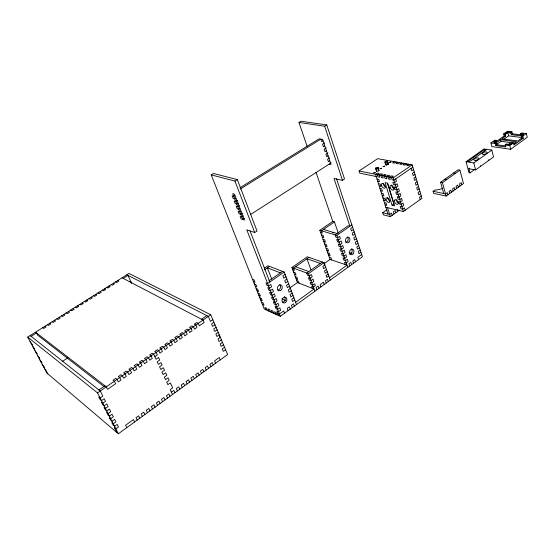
<?xml version="1.0" encoding="UTF-8"?>
<svg xmlns="http://www.w3.org/2000/svg" width="555" height="555" viewBox="0 0 555 555"><rect width="100%" height="100%" fill="white"/><g stroke="black" fill="none" stroke-linecap="round" stroke-linejoin="round"><path stroke-width="0.83" d="M523.414 134.92L523.219 134.102M523.434 134.858L523.303 134.185M494.436 142.496C493.95 143.599 494.567 140.124 496.094 140.72L496.004 140.353L494.096 142.149L496.635 143.072L497.051 144.779L506.063 146.027M387.869 164.544L388.216 163.711M494.207 142.26L494.186 141.754M523.185 135.205L522.949 133.963L520.812 133.672L521.124 135.885L511.252 134.65L510.94 132.458L511.904 131.771L512.397 133.831L511.252 134.65M378.184 167.881L377.567 168.401A1.422 0.569 -17.2 0 1 375.901 168.748L375.679 168.685A1.422 0.569 -17.2 0 1 375.652 168.103L375.86 167.929A1.422 0.569 -17.2 0 1 377.795 167.416L378.017 167.478A1.422 0.569 -17.2 0 1 378.184 167.881L378.954 170.371L378.614 170.725M388.382 163.961L387.258 161.158A1.422 0.562 -16.9 0 0 385.316 161.623L386.016 164.946A1.422 0.562 -16.9 0 1 385.704 164.453L386.065 164.113M385.094 161.796L384.948 161.977A1.422 0.562 -16.9 0 0 385.26 162.462L385.538 162.49A1.422 0.562 -16.9 0 0 387.203 161.998L387.591 161.339M494.318 141.594L494.325 142.052M523.136 134.796L521.402 136.301L521.804 138.022L517.725 140.97L501.755 138.875L505.598 136.142L505.196 134.449L507.825 132.583L510.843 132.95M378.656 170.704L378.337 170.891A1.422 0.569 -17.1 0 1 376.678 171.238L376.457 171.176A1.422 0.569 -17.1 0 1 376.422 170.593L376.637 170.42M171.37 392.149L173.84 390.366L174.936 392.732M295.621 302.315L314.04 288.995L297.48 282.537L291.902 267.545L307.303 256.812L324.065 262.612L330.253 280.115M329.455 277.854L347.007 265.158L330.038 259.421L319.84 230.276L332.778 221.431L334.457 221.903L338.307 233.211M361.7 254.53L357.899 257.277L358.648 259.525M526.39 133.533L522.81 136.121L523.296 138.216L513.937 144.987L513.437 142.878L509.774 145.521L505.196 144.89L505.702 146.992L495.879 145.618L495.365 143.537L490.932 142.926L491.848 146.603L510.676 149.274L527.25 137.251L526.39 133.533L521.79 132.971L520.812 133.672M118.347 433.774L227.647 354.513L210.727 314.747L128.975 273.449L27.75 337.093L46.842 372.988L118.347 433.774L97.541 392.898L27.75 337.093M280.337 316.322L246.788 229.839L254.717 232.503L257.062 231.109L237.339 179.598L213.564 173.486L211.226 174.874L264.236 309.031L280.337 316.322L362.45 256.771L336.531 178.772M442.737 188.367A11.447 4.905 -15.2 0 1 434.752 190.108L433.094 191.295L433.705 193.431L446.164 196.061L463.494 183.49L459.922 170.163L458.069 169.837L440.58 182.276L443.723 193.508M505.196 144.89L506.195 144.175L509.719 144.147L512.182 142.711L511.134 143.905M512.043 143.058L510.787 143.96L511.044 143.53M521.402 136.301L523.025 134.893M225.607 349.719L223.304 351.377L222.25 348.915L224.56 347.257M294.754 300.019L292.665 301.531L291.791 299.228L293.893 297.723M360.958 252.282L359.057 253.656L358.301 251.401L360.209 250.034M469.995 172.869L468.913 168.755L475.621 169.913L493.562 156.975L491.841 150.086L484.05 148.948L466.075 161.699L468.982 172.688L469.995 172.869L474.796 169.407M328.782 275.96L326.791 277.396L326.118 275.502L328.116 274.066M513.826 143.794L516.573 141.809L500.61 139.694L496.739 142.448L496.094 140.72M520.722 134.171L522.97 134.317M326.5 269.501L324.495 270.937L325.306 273.22L327.304 271.784M468.913 168.755L469.613 168.248M223.505 344.787L221.195 346.445L220.134 343.968L222.458 342.31M293.019 295.413L290.917 296.918L290.043 294.601L292.152 293.096M359.46 247.78L357.552 249.146L356.796 246.885L358.71 245.518M385.829 207.251L403.416 211.524L421.946 198.308L412.192 164.884L377.698 158.668L359.078 170.961L359.779 173.16L376.248 176.532M495.879 145.618L497.051 144.779M325.688 267.212L323.683 268.641L322.864 266.344L324.876 264.908M466.075 161.699L473.81 162.969L491.841 150.086M290.397 288.454L288.288 289.953L289.169 292.284L291.278 290.778M357.198 240.974L355.283 242.341L356.039 244.616L357.954 243.25M421.259 195.943L419.524 197.178L420.211 199.543M495.365 143.537L496.357 142.829L494.554 142.545M221.396 339.833L219.079 341.485L218.011 338.994L220.342 337.343L219.294 336.781M440.58 182.276L442.418 182.637L459.922 170.163M496.406 144.571L500.998 141.296L515.276 143.211M503.44 139.555L508.616 135.864L521.839 137.543M322.351 262.015L306.769 273.046L307.609 275.356L309.308 275.988L311.355 274.531L312.194 276.834L310.148 278.298L308.455 277.66L309.295 279.956L310.987 280.601L313.027 279.137L313.859 281.434L311.82 282.897L310.127 282.252L310.96 284.542L312.659 285.194L314.692 283.723L315.379 285.631L313.353 287.095L311.653 286.442L312.347 288.336M490.932 142.926L494.803 140.186L496.004 140.353M495.99 141.768L504.169 135.961L503.676 133.901L507.45 131.23L511.904 131.771M289.523 286.123L287.407 287.622L286.519 285.284L288.642 283.785M356.442 238.699L354.52 240.058L353.757 237.776L355.686 236.416M420.565 193.577L418.831 194.812L418.13 192.439L419.871 191.204M503.676 133.901L504.883 134.053L507.693 132.062L510.94 132.458M291.902 267.545L308.462 273.671L324.065 262.612M504.883 134.053L504.974 134.421L507.783 132.43L511.023 132.825M496.316 140.748L494.706 141.698M484.39 149.586L467.803 161.359L469.641 161.665L486.236 149.857L484.39 149.586L484.772 151.106M289.786 287.996L297.48 282.537M323.794 263.854L330.038 259.421M386.932 209.762L382.728 212.718L383.401 214.861L390.332 216.623L399.524 210.095M218.212 332.341L215.874 333.992L216.943 336.497L219.28 334.845M217.144 329.83L214.799 331.481L213.724 328.962L216.075 327.318M287.761 281.44L285.631 282.939L284.743 280.587L286.873 279.096M354.923 234.127L352.994 235.486L352.231 233.19L354.159 231.83M419.178 188.832L417.436 190.06L416.736 187.673L418.484 186.445M392.059 205.225L394.598 205.822L387.647 183.185L385.108 182.664L392.059 205.225L393.835 203.983L387.404 183.046M285.097 274.378L282.96 275.87L283.855 278.235L285.985 276.737M352.633 227.224L350.691 228.577L351.461 230.887L353.396 229.534M215 324.793L212.648 326.437L211.566 323.905L213.925 322.261M417.79 184.059L416.035 185.28L415.334 182.886L417.089 181.658M416.389 179.258L414.634 180.479L413.926 178.072L415.688 176.851M296.488 304.605L284.209 272.012L267.628 283.556L265.984 282.883L266.906 285.256L268.551 285.936L270.729 284.41L271.645 286.782L269.466 288.309L267.822 287.622L268.745 289.988L270.389 290.674L272.56 289.148L273.469 291.507L271.305 293.033L269.661 292.339L270.569 294.691L272.214 295.392L274.378 293.859L275.287 296.21L273.129 297.744L271.485 297.036L272.394 299.374L274.038 300.082L276.189 298.548L277.098 300.886L274.94 302.42L273.296 301.705L274.205 304.029L275.849 304.75L277.993 303.217L278.894 305.541L276.751 307.075L275.107 306.353L276.001 308.663L277.653 309.399L279.789 307.858L280.684 310.169L278.548 311.709L276.903 310.973L278.686 315.573M319.84 230.276L336.823 235.382L351.863 224.914M308.941 257.381L293.526 268.141L294.365 270.41L292.749 269.806M212.843 319.722L210.484 321.366L208.354 316.385L126.831 274.794M268.842 280.892L282.537 271.374M414.98 174.436L413.218 175.657L412.511 173.236L414.273 172.022M154.796 356.636L157.343 354.874L156.191 352.397L154.734 351.481L157.266 349.733L158.73 350.649L159.875 353.119L162.4 351.37L161.262 348.901L159.791 347.992L162.31 346.258L163.78 347.159L164.918 349.622L167.423 347.888L166.299 345.418L164.821 344.523L167.319 342.803L168.803 343.691L169.927 346.153L172.418 344.426L171.301 341.963L169.816 341.082L172.3 339.369L173.791 340.25L174.901 342.706L177.378 340.992L176.275 338.529L174.776 337.662L177.246 335.962L178.745 336.823L179.848 339.278L182.311 337.579L181.214 335.123L179.709 334.263L182.165 332.57L183.67 333.423L184.76 335.879L187.208 334.186L186.119 331.73L184.607 330.884L187.049 329.205L188.561 330.045L189.644 332.494L192.072 330.815L190.996 328.366L189.477 327.533L191.898 325.861L193.424 326.687L194.5 329.136L196.907 327.464L195.846 325.022L194.312 324.196L196.72 322.538L198.253 323.357L199.314 325.799L204.108 322.483L203.054 320.041L122.051 277.805M98.929 389.943L104.957 385.787M201.514 319.236L206.8 315.587M97.541 392.898L210.727 314.747M413.565 169.594L411.796 170.808L411.088 168.38M264.367 268.225L267.912 265.796L284.209 272.012M412.858 167.166L393.89 180.146L392.087 179.778L391.393 177.482L393.211 176.24L391.421 175.88L389.596 177.121L390.297 179.411L388.514 179.043L387.813 176.761L389.631 175.526L387.855 175.172L386.037 176.4L386.738 178.682L384.969 178.315L384.268 176.046L386.079 174.818L384.317 174.464L382.506 175.685L383.207 177.961L381.458 177.6L380.758 175.338L382.568 174.117L380.82 173.764L379.01 174.985L379.71 177.239L377.983 176.906L377.275 174.631L379.086 173.417L377.351 173.077L375.548 174.284L387.938 214.029M264.548 269.799L269.508 266.4M334.457 221.903L321.498 230.776L322.295 233.058L320.637 232.552M410.374 164.557L408.598 165.765L406.787 165.432L408.556 164.231M359.078 170.961L393.197 177.843L412.192 164.884M406.753 163.905L404.983 165.106L403.187 164.78L404.963 163.579M403.173 163.26L401.404 164.453L399.628 164.127L401.39 162.941M399.621 162.622L397.859 163.808L396.097 163.489L397.859 162.303M396.103 161.984L394.341 163.17L392.6 162.851L394.362 161.671M345.272 264.569L344.502 262.321L346.237 262.897L348.172 261.502L347.402 259.24L345.46 260.635L343.725 260.059L342.948 257.798L344.683 258.366L346.632 256.972L345.855 254.703L343.906 256.098L342.171 255.529L341.394 253.253L343.129 253.815L345.078 252.428L344.301 250.138L342.345 251.533L340.61 250.971L339.826 248.689L341.568 249.244L343.524 247.856L342.74 245.56L340.777 246.947L339.043 246.399L338.259 244.103L339.993 244.644L341.956 243.256L341.172 240.953L339.202 242.334L337.468 241.8L336.677 239.489L338.411 240.024L340.388 238.643L339.598 236.326L337.62 237.706L335.886 237.179L335.088 234.862L348.165 225.774L349.921 226.267L333.978 178.474L342.49 180.34L344.516 179.008L326.77 124.937L301.039 121.226L298.972 122.461L307.075 146.18M62.195 361.555L67.96 357.774M244.498 218.379L242.771 219.489L232.753 193.66L234.39 194.118L244.415 220.016L241.141 218.961L240.149 216.415L241.786 216.936L243.506 215.833M250.874 214.299L331.231 162.816M329.725 160.783L328.366 161.651L327.54 159.174L329.587 157.87M242.521 213.273L240.787 214.376L239.156 213.862L238.164 211.302L239.795 211.809L240.953 211.073M328.081 155.823L326.715 156.69L325.882 154.2L327.936 152.903M239.954 208.507L238.796 209.235L237.165 208.736L236.166 206.169L237.797 206.654L239.538 205.558M31.142 336.344L36.512 332.965L37.664 335.158L104.173 386.71M123.189 278.402L127.983 275.384L131.695 283.445M326.423 150.842L325.05 151.702L324.217 149.205L326.278 147.914M238.539 202.977L236.791 204.074L235.16 203.588L234.161 201L235.785 201.479L237.533 200.383M324.758 145.833L323.378 146.693L322.538 144.182L324.606 142.892M235.944 198.149L234.779 198.877L233.149 198.406L232.143 195.804L233.766 196.269L234.938 195.547M323.079 140.804L321.699 141.664L320.859 139.132L240.232 189.033M240.051 187.68L319.104 138.84L322.622 139.43L330.953 164.474L329.191 164.12M211.226 174.874L234.952 181.062L237.339 179.598M298.972 122.461L324.661 126.228L326.77 124.937M511.016 143.988L510.829 143.669M509.566 144.189L509.656 144.564L510.316 144.342M509.962 144.071L510.114 144.418M509.088 144.3L509.178 144.675M508.769 144.349L508.859 144.723M385.912 164.932L386.294 164.974A1.422 0.562 -16.9 0 0 387.952 164.481L387.203 161.998M520.902 134.039L522.886 134.296L522.706 133.908M512.397 133.831L521.45 134.955M521.547 135.961L522.81 136.121M521.804 138.022L523.296 138.216M504.169 135.961L505.598 136.142M508.012 144.626L506.195 144.175M453.74 172.917L455.586 173.25M444.999 179.133L446.837 179.487M377.046 179.085L378.774 179.445L379.467 181.686L377.74 181.325M433.094 191.295L445.554 193.889L447.316 192.62L447.92 194.784M378.489 183.705L380.21 184.08L380.952 186.459L379.231 186.091M379.967 188.464L381.694 188.839L382.43 191.218L380.709 190.83M381.445 193.196L383.172 193.584L383.9 195.943L382.18 195.554M382.915 197.906L384.636 198.301L385.364 200.653L383.644 200.251M398.83 203.179L397.061 201.93L396.103 199.529M384.372 202.589L386.093 202.998L386.821 205.336L385.101 204.92M382.728 212.718L389.659 214.459L391.511 213.148L392.184 215.312M378.274 169.885A1.422 0.569 -17.1 0 1 378.565 169.906L378.787 169.969A1.422 0.569 -17.1 0 1 378.954 170.371M323.461 229.437L337.065 233.488M321.428 234.821L323.093 235.327L323.884 237.596L322.219 237.082M323.01 239.344L324.668 239.857L325.459 242.119L323.801 241.591M324.585 243.839L326.243 244.367L327.027 246.614L325.369 246.08M349.192 252.511L351.606 253.288M326.153 248.314L327.811 248.855L328.595 251.089L326.93 250.548M327.714 252.775L329.372 253.323L330.149 255.543L328.491 254.995M376.637 171.224L375.895 168.748M329.261 257.208L330.926 257.763L331.696 259.983M320.332 263.438L306.95 258.769L310.939 269.792M295.551 266.726L308.823 271.596M293.588 272.068L295.204 272.678L296.044 274.933L294.421 274.323M295.26 276.57L296.876 277.188L297.716 279.436L296.092 278.811M280.4 272.859L267.392 267.85L271.721 279.103M296.786 280.677L298.403 281.309L299.096 283.168M252.49 279.297L254.058 279.949L254.974 282.273L253.406 281.621M254.322 283.938L255.89 284.597L256.805 286.907L255.231 286.248M281.898 298.888L285.735 300.519M256.146 288.551L257.714 289.217L258.623 291.521L257.055 290.848M257.957 293.137L259.532 293.817L260.434 296.113L258.859 295.426M259.761 297.709L261.336 298.396L262.238 300.678L260.663 299.984M261.558 302.253L263.132 302.954L264.027 305.222L262.453 304.515M277.798 313.277L279.442 314.019L283.695 310.939L284.583 313.242M129.877 281.399L130.98 281.891M117.722 280.525L118.853 281.128L116.675 282.502L115.544 281.891M113.366 283.265L114.49 283.876L112.297 285.256L111.18 284.639M108.988 286.019L110.105 286.637L107.899 288.024L106.789 287.4M104.583 288.787L105.693 289.412L103.48 290.806L102.377 290.175M100.157 291.569L101.26 292.201L99.033 293.602L97.937 292.964M95.71 294.365L96.799 295.01L94.565 296.419L93.476 295.773M91.235 297.182L92.317 297.834L90.07 299.249L88.987 298.59M86.733 300.012L87.808 300.671L85.546 302.093L84.471 301.427M82.209 302.857L83.278 303.523L81.002 304.959L79.934 304.286M77.658 305.715L78.72 306.395L76.43 307.838L75.369 307.151M73.08 308.594L74.134 309.281L71.831 310.731L70.783 310.037M68.48 311.487L69.521 312.181L67.21 313.637L66.163 312.937M63.846 314.394L64.886 315.101L62.555 316.565L61.522 315.857M59.198 317.321L60.224 318.036L57.88 319.507L56.86 318.792M54.515 320.263L55.535 320.991L53.183 322.469L52.163 321.74M49.804 323.225L50.817 323.953L48.452 325.445L47.446 324.71M45.073 326.201L46.079 326.944L43.692 328.442L42.693 327.693M35.52 332.202L106.317 386.835L107.573 389.339L115.641 383.755L114.406 381.257L113.026 380.224L115.697 378.385L117.084 379.405L118.312 381.902L120.976 380.057L119.748 377.56L118.361 376.547L121.018 374.722L122.412 375.728L123.633 378.219L126.276 376.387L125.062 373.897L123.661 372.898L126.297 371.08L127.699 372.072L128.913 374.563L131.542 372.745L130.335 370.254L128.927 369.269L131.542 367.459L132.957 368.444L134.157 370.927L136.766 369.124L135.573 366.633L134.157 365.662L136.759 363.872L138.181 364.836L139.367 367.32L141.962 365.523L140.776 363.039L139.347 362.082L141.934 360.299L143.37 361.256L144.543 363.733L147.124 361.95L145.951 359.473L144.508 358.523L147.075 356.754L148.525 357.697L149.69 360.174L152.243 358.398L151.085 355.921L149.635 354.992L152.188 353.23L153.645 354.159L156.004 359.217L158.543 357.455L159.736 360.029L157.204 361.798L158.404 364.364L160.929 362.595L162.067 365.044L159.549 366.806L160.79 369.484L163.309 367.715L164.488 370.261L161.984 372.03L163.17 374.569L165.674 372.793L166.847 375.326L164.349 377.102L165.529 379.627L168.019 377.851L169.192 380.369L166.701 382.145L167.874 384.657L170.357 382.881L172.681 387.876L170.212 389.659L172.48 394.522M30.171 335.567L100.275 391.011L102.869 396.131L100.15 398.025L98.804 396.943L100.129 399.544L101.482 400.641L104.194 398.747L105.512 401.348L102.807 403.242L101.454 402.146L102.772 404.734L104.125 405.837L106.831 403.943L108.142 406.531L105.443 408.425L104.09 407.315L105.401 409.888L106.754 411.005L109.446 409.104L110.75 411.678L108.065 413.579L106.706 412.455L108.01 415.015L109.37 416.146L112.048 414.245L113.345 416.798L110.674 418.699L109.314 417.568L110.611 420.114L111.971 421.252L114.635 419.344L115.926 421.89L113.269 423.798L111.902 422.653L113.192 425.179L114.559 426.33L117.209 424.422L118.493 426.948L115.842 428.855L114.476 427.704L116.973 432.609M30.136 341.582L32.329 344.655L31.351 343.871M32.565 346.147L34.757 349.227L33.779 348.429M34.986 350.698L37.171 353.771L36.193 352.959M37.393 355.221L39.578 358.294L38.593 357.475M39.787 359.723L41.965 362.79L40.98 361.964M42.166 364.198L44.344 367.264L43.352 366.432M44.539 368.659L45.531 369.498L47.841 373.841M523.31 134.476L523.108 134.026M126.811 427.641L125.603 425.248L133.422 419.594L134.608 421.98M137.189 420.107L136.01 417.721L138.59 415.855L139.763 418.241M142.33 416.382L141.164 413.995L143.724 412.143L144.89 414.529M147.436 412.677L146.277 410.298L148.823 408.452L149.975 410.839M152.514 409L151.362 406.621L153.895 404.789L155.032 407.169M157.551 405.344L156.413 402.965L158.924 401.147L160.062 403.527M162.559 401.716L161.436 399.336L163.926 397.533L165.05 399.905M167.534 398.101L166.417 395.729L168.9 393.939L170.01 396.312M177.392 390.956L176.296 388.59L178.745 386.814L179.834 389.187M182.269 387.418L181.187 385.052L183.622 383.29L184.704 385.656M187.125 383.9L186.043 381.535L188.464 379.787L189.532 382.152M191.94 380.404L190.878 378.045L193.279 376.304L194.34 378.663M196.734 376.928L195.672 374.576L198.059 372.849L199.113 375.201M201.486 373.48L200.445 371.129L202.818 369.408L203.858 371.76M206.217 370.053L205.183 367.701L207.542 365.995L208.569 368.347M210.921 366.64L209.887 364.295L212.232 362.602L213.259 364.947M215.59 363.254L214.57 360.91L219.218 357.545L220.231 359.89M265.81 309.739L264.922 307.484L266.497 308.198L267.392 310.46M270.576 311.903L269.688 309.628L268.086 308.913L268.981 311.175M275.419 314.095L274.524 311.806L276.154 312.541L277.049 314.831M273.795 313.36L272.907 311.077L271.291 310.349L272.186 312.631M250.034 230.866L269.813 282.037M234.952 181.062L254.717 232.503M288.107 310.682L287.226 308.386L289.335 306.866L290.209 309.156M292.305 307.637L291.437 305.347L293.533 303.828L294.4 306.117M308.462 273.671L314.872 291.271M316.898 289.807L316.072 287.532L318.091 286.068L318.917 288.336M320.929 286.879L320.11 284.604L323.461 282.183L324.273 284.451M326.271 283.001L325.466 280.733L327.464 279.29L328.269 281.558M316.01 172.355L332.778 221.431M336.823 235.382L347.777 267.406M351.634 264.61L350.871 262.362L348.942 263.757L349.705 266.005M353.556 263.216L352.793 260.968L354.714 259.58L355.471 261.828M324.661 126.228L342.49 180.34M377.844 168.234L378.559 170.76M375.652 168.103L376.422 170.593M387.55 207.674L390.332 216.623M394.022 214.001L393.356 211.844L395.202 210.539L395.861 212.697M378.635 169.927L377.865 167.43L378.565 169.906M397.033 209.235L397.692 211.393M385.316 161.623L386.294 164.974M384.948 161.977L385.704 164.453M393.197 177.843L403.416 211.524M387.459 161.227L388.327 164.127M387.258 161.158L388.028 163.642M387.425 161.817L388.181 164.301M395.715 178.897L396.45 181.346L394.633 182.595L392.836 182.22L393.578 184.662L395.375 185.037L397.193 183.788L397.928 186.223L396.117 187.479L394.314 187.09L395.056 189.519L396.853 189.907L398.663 188.658L399.392 191.08L397.588 192.335L395.791 191.94L396.527 194.354L398.323 194.756L400.127 193.501L400.856 195.908L399.059 197.171L397.255 196.761L397.99 199.169L399.787 199.578L401.584 198.315L402.306 200.716L400.516 201.978L398.719 201.562L399.447 203.956L401.244 204.372L403.027 203.109L403.756 205.503L401.966 206.765L400.169 206.335L400.897 208.715L402.694 209.152L404.47 207.882L405.192 210.262M442.418 182.637L446.164 196.061M451.416 192.252L450.813 190.088L449.071 191.35L449.668 193.515M454.892 189.734L454.295 187.569L452.561 188.825L453.151 190.989M458.347 187.222L457.757 185.065L456.03 186.314L456.619 188.478M460.067 185.974L459.485 183.823L461.205 182.574L461.781 184.732M473.81 162.969L475.621 169.913M494.616 141.331L494.616 141.768M494.942 142.635L495.032 143.003M494.443 141.476L494.533 141.844M494.713 142.593L494.81 142.961M494.366 141.546L494.456 141.913M494.616 142.566L494.706 142.933M494.29 142.42L494.45 142.829M494.116 141.893L494.325 142.739M500.61 139.694L500.998 141.296M507.693 132.062L507.783 132.43M507.825 132.583L508.616 135.864M510.17 143.988L510.26 144.362M509.879 144.099L509.962 144.473M509.719 144.147L509.809 144.522M509.774 145.521L510.676 149.274M509.393 144.231L509.483 144.605M509.247 144.265L509.337 144.64M508.928 144.328L509.018 144.702M508.609 144.369L508.699 144.744M508.456 144.383L508.546 144.758M507.742 144.383L507.832 144.758M507.61 144.369L507.7 144.744M510.739 143.724L510.787 144.12M523.303 134.588L523.296 135.087L523.233 134.692M522.97 133.97L523.164 134.386M522.609 133.894L522.692 134.261M522.72 134.414L523.046 135.815M385.392 186.827A2.726 1.492 55.2 0 1 383.2 183.656M394.473 188.86A2.761 1.526 54.9 0 1 391.774 184.919M389.797 200.986A2.678 1.45 54.6 0 1 387.661 197.365M351.343 248.904A2.851 2.116 -72.9 0 1 351.988 252.019A2.851 2.116 -72.9 0 1 349.671 254.148M347.333 237.013A2.865 2.137 -73.6 0 1 347.992 240.155A2.865 2.137 -73.6 0 1 345.647 242.278M332.618 232.573A2.81 2.13 -73.5 0 1 333.659 232.927M284.299 296.745A3.011 2.317 -67.8 0 1 285.069 299.943A3.011 2.317 -67.8 0 1 282.523 302.26M279.651 284.576A3.018 2.345 -68.3 0 1 280.428 287.802A3.018 2.345 -68.3 0 1 277.861 290.112M488.858 159.708A2.622 1.082 -13.9 0 1 488.303 160.339M480.581 165.674A2.636 1.096 -14.1 0 1 480.373 165.994M394.397 200.306C394.015 202.173 396.041 205.107 398.06 204.24C399.087 202.381 396.686 199.016 394.612 199.946L394.397 200.306M390.935 162.018L389.45 162.469L390.935 162.018M384.664 166.216L383.151 166.59L384.664 166.216M381.59 168.269L380.078 168.644L381.59 168.269M375.222 172.529L373.702 172.903L375.222 172.529M385.996 199.682A2.685 1.443 54.6 0 0 389.333 202.318A2.685 1.443 54.6 0 0 388.105 198.329A2.685 1.443 54.6 0 0 385.996 199.682M381.528 185.467A2.733 1.485 55.2 0 0 384.92 188.117A2.733 1.485 55.2 0 0 383.665 184.024A2.733 1.485 55.2 0 0 381.528 185.467M390.075 187.285A2.761 1.519 54.9 0 0 393.523 189.997A2.761 1.519 54.9 0 0 392.295 185.87A2.761 1.519 54.9 0 0 390.075 187.285M353.029 253.85A2.858 2.116 -73 0 0 352.598 249.188A2.858 2.116 -73 0 0 349.553 252.691A2.858 2.116 -73 0 0 353.029 253.85M349.026 241.959A2.872 2.144 -73.6 0 0 348.589 237.256A2.872 2.144 -73.6 0 0 345.515 240.759A2.872 2.144 -73.6 0 0 349.026 241.959M285.416 302.503A3.018 2.317 -67.8 0 0 285.964 297.438A3.018 2.317 -67.8 0 0 282.072 300.213A3.018 2.317 -67.8 0 0 285.416 302.503M280.768 290.334A3.025 2.345 -68.3 0 0 281.309 285.242A3.025 2.345 -68.3 0 0 277.396 287.996A3.025 2.345 -68.3 0 0 280.768 290.334M483.509 154.359A2.629 1.068 -14 0 0 487.144 152.521A2.629 1.068 -14 0 0 483.107 152.556A2.629 1.068 -14 0 0 483.509 154.359M475.163 160.312A2.643 1.082 -14.2 0 0 478.833 158.452A2.643 1.082 -14.2 0 0 474.796 158.473A2.643 1.082 -14.2 0 0 475.163 160.312"/></g></svg>
